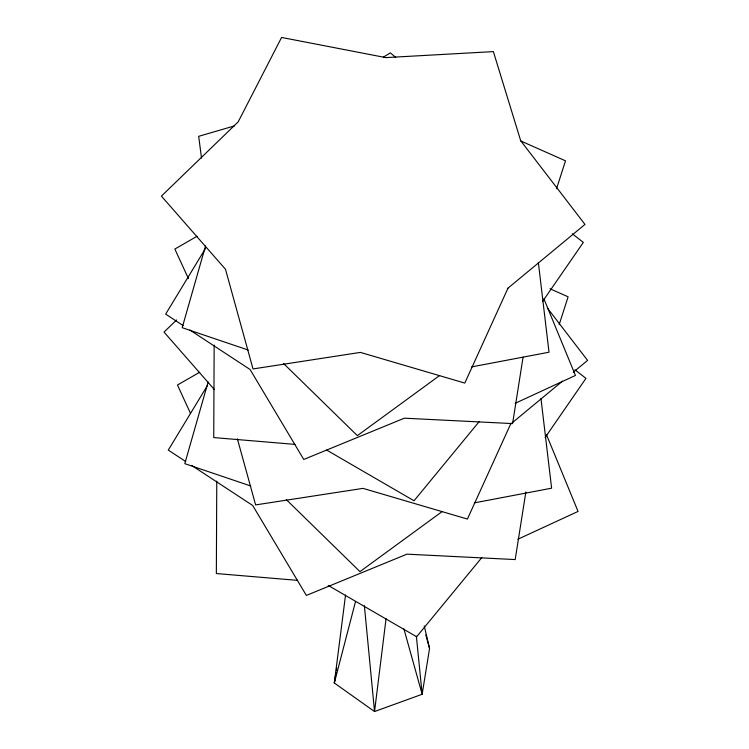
<?xml version="1.0" encoding="UTF-8"?>
<svg xmlns="http://www.w3.org/2000/svg" width="749" height="749" viewBox="0 0 749 749"><rect width="100%" height="100%" fill="white"/><g stroke="black" fill="none" stroke-linecap="round" stroke-linejoin="round"><path stroke-width="1.12" d="M214.158 345.13L213.737 437.575L295.022 444.391M216.77 481.111L216.349 573.547L297.634 580.372M386.063 618.693L374.537 711.55L422.155 694.267L429.561 648.419L424.252 625.939M345.551 594.978L334.316 682.994L374.537 711.55L364.379 605.735M523.064 357.17L512.588 423.597L404.348 418.185L303.757 459.455L250.082 369.51L189.918 330.037M525.854 491.999L515.2 559.569L406.95 554.157L306.369 595.427L252.694 505.481L191.557 465.372M335.983 672.677L334.316 682.994L355.513 601.578M336.348 670.383L336.722 668.089M205.526 246L182.194 327.697L248.191 350.026M208.128 381.971L184.797 463.668L250.803 486.007M556.554 188.664L565.504 160.829L520.705 140.943M559.166 324.635L568.116 296.801L549.981 288.758M205.61 248.256L165.66 314.121L183.131 325.581M207.613 385.229L168.272 450.093L185.743 461.553M542.501 301.613L583.34 242.395L572.302 233.791M545.103 437.585L585.952 378.367L574.914 369.772M479.182 421.612L414.038 500.772L326.592 450.037M481.794 557.593L416.641 636.753L328.202 585.428M176.539 319.982L164.022 332.088L214.364 389.564M562.527 381.138L510.612 424.112L467.413 519.066L363.003 488.376L255.624 504.91L237.377 438.83M573.266 372.253L587.591 360.4L547.332 307.979M439.626 375.511L357.357 435.646L283.674 363.621M442.238 511.492L359.96 571.618L286.287 499.602M383.413 57.093L390.341 52.879L395.706 57.392M197.053 236.272L174.854 249.043L188.458 278.619M199.665 372.244L177.466 385.023L190.583 413.542M515.218 403.29L575.447 375.455L543.896 298.795M517.831 539.261L578.059 511.427L546.508 434.776M234.259 125.963L198.682 136.318L201.518 158.114M471.617 366.907L549.008 352.208L538.362 262.543M474.229 502.888L551.62 488.189L540.965 398.515M425.778 634.955L429.561 648.419M403.898 628.888L422.155 694.267L416.369 636.201M508 288.14L464.801 383.085L360.391 352.404L253.022 368.939L225.486 269.266L161.41 196.116L238.191 121.862L281.587 37.45L385.801 57.607L493.376 51.606L520.705 140.746L584.978 224.419L508 288.14"/></g></svg>
